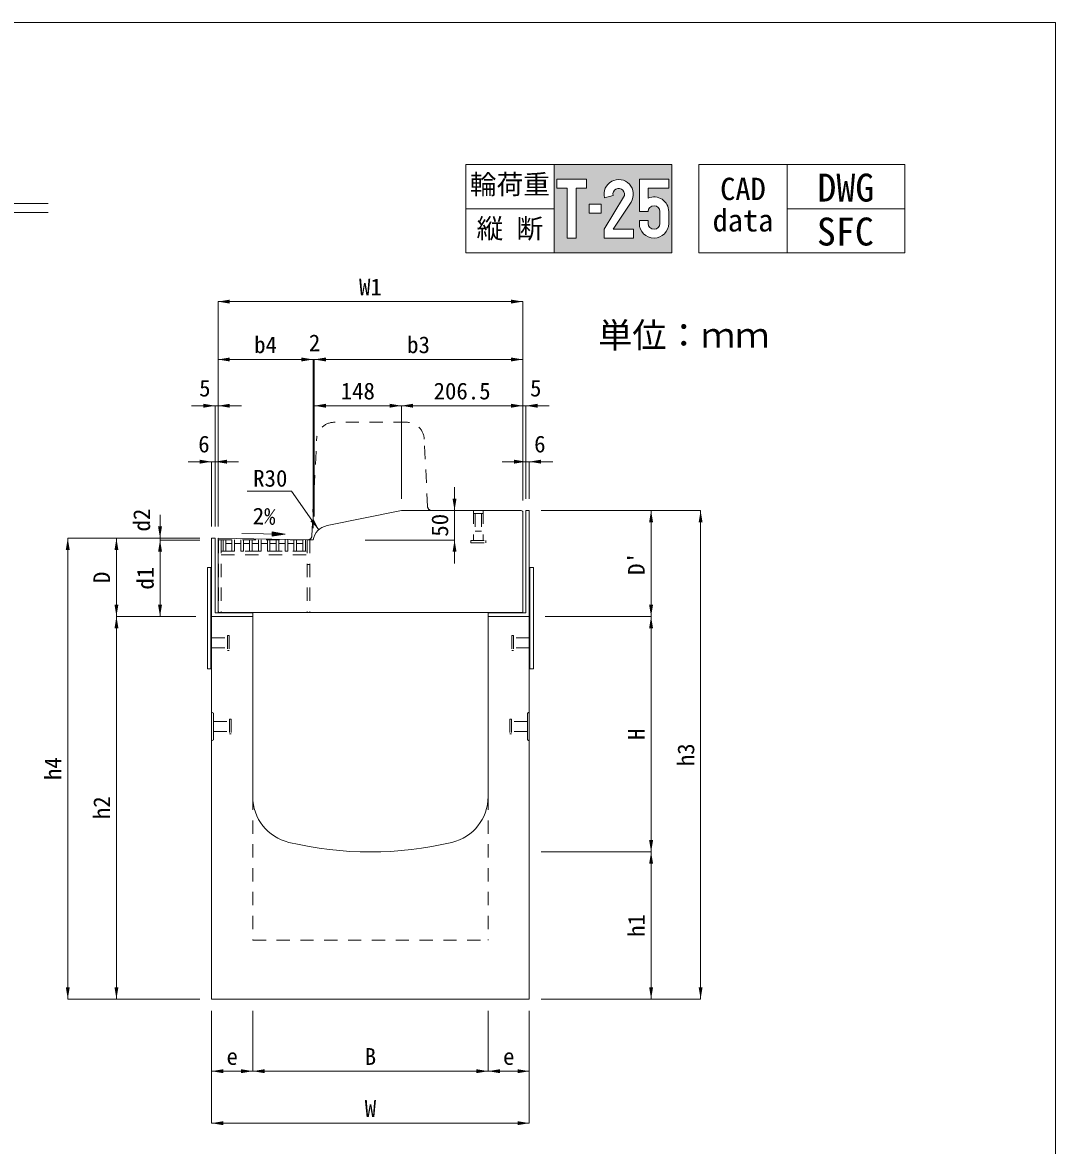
# Model space of a CAD drawing. Units: millimetres at full size. Extents: x 50430 to 75195, y 24892 to 47415.
# Drawn here: x 70048 to 71804, y 42050 to 43958 of the extents above; entities that cross this region are included whole.
import ezdxf
from ezdxf.enums import TextEntityAlignment as Align

# ---------------------------------------------------------------- set-up
doc = ezdxf.new("R2010")
doc.units = ezdxf.units.MM
doc.header["$LTSCALE"] = 30
doc.linetypes.add('USER1', pattern=[1.35, 0.75, -0.6])
doc.layers.add('(0-0)', color=7, linetype='Continuous')
doc.layers.add('集水桝', color=7, linetype='Continuous')
for name, color, linetype, lineweight in [('0_2', 7, 'Continuous', 20), ('受け枠', 3, 'Continuous', 5), ('受枠', 3, 'Continuous', 5), ('寸法引出', 7, 'Continuous', 9), ('寸法線', 7, 'Continuous', 9), ('本体', 2, 'Continuous', 20), ('枠', 5, 'Continuous', 5), ('ｲﾝｻｰﾄ', 3, 'USER1', 5), ('ｸﾞﾚｰﾁﾝｸﾞ', 7, 'Continuous', 5), ('ﾊｯﾁﾝｸﾞ', 7, 'Continuous', 5)]:
    doc.layers.add(name, color=color, linetype=linetype, lineweight=lineweight)
doc.styles.add('ＭＳ ゴシック', font='')
doc.styles.get('ＭＳ ゴシック').set_extended_font_data('MS Gothic')

# ---------------------------------------------------------------- blocks, each defined once
blk = doc.blocks.new('filled_arrow')
at = {"color": 0, "linetype": 'Continuous', "lineweight": -2}
blk.add_solid([(7.5, 1.25), (0, 0), (7.5, -1.25)], dxfattribs=at)

msp = doc.modelspace()

# ---------------------------------------------------------------- hatches: boundary and pattern name
at = {"layer": '寸法引出'}
msp.add_hatch(color=256, dxfattribs=at).paths.add_polyline_path([(70472.32, 43093.19), (70472.19, 43085.69), (70494.76, 43089.05)])
at = {"layer": 'ﾊｯﾁﾝｸﾞ'}
h = msp.add_hatch(color=256, dxfattribs=at)
h.paths.add_polyline_path([(71151.4, 43567), (71151.4, 43717), (70951.4, 43717), (70951.4, 43567)])
h.paths.add_polyline_path([(70988.9, 43592), (70973.9, 43592), (70973.9, 43677), (70956.4, 43677), (70956.4, 43692), (71006.4, 43692), (71006.4, 43677), (70988.9, 43677)], flags=16)
h.paths.add_polyline_path([(71036.4, 43607), (71069.74, 43661.48, 0.53298), (71062.92, 43676.34, 0.53298), (71051.74, 43664.41), (71037.25, 43660.53, -0.5398), (71065.33, 43691.15, -0.5398), (71082.25, 43653.21), (71051.69, 43607), (71086.4, 43607), (71086.4, 43592), (71036.4, 43592)], flags=16)
h.paths.add_polyline_path([(71011.4, 43634.5), (71011.4, 43649.5), (71031.4, 43649.5), (71031.4, 43634.5)], flags=16)
h.paths.add_polyline_path([(71096.4, 43617), (71096.4, 43622), (71111.4, 43622), (71111.4, 43617, 1), (71131.4, 43617), (71131.4, 43637, 0.41421), (71121.4, 43647, 0.41421), (71111.4, 43637), (71096.4, 43637), (71096.4, 43692), (71146.4, 43692), (71146.4, 43677), (71111.4, 43677), (71111.4, 43659.91, -0.54057), (71146.4, 43637), (71146.4, 43617, -0.41421), (71121.4, 43592, -0.41421)], flags=16)

# ---------------------------------------------------------------- linework, layer by layer
at = {"layer": '0_2', "lineweight": 13}
for p, q in [((67975.65, 43650.73), (70092.01, 43650.73)), ((67975.65, 43635.73), (70092.01, 43635.73))]:
    msp.add_line(p, q, dxfattribs=at)
at = {"layer": '受け枠'}
msp.add_line((70375.44, 43082.11), (70369.44, 43082.11), dxfattribs=at)
at = {"layer": '受枠'}
for p, q in [((70903.44, 42955.11), (70903.44, 43129.11)), ((70903.44, 43129.11), (70909.44, 43129.11)), ((70909.44, 42949.11), (70909.44, 43129.11)), ((70369.44, 42949.11), (70369.44, 43082.11)), ((70375.44, 42955.11), (70375.44, 43082.11)), ((70362.44, 43032.11), (70362.44, 42860.11)), ((70368.44, 43032.11), (70362.44, 43032.11)), ((70368.44, 43032.11), (70368.44, 42860.11)), ((70910.44, 43032.11), (70910.44, 42860.11)), ((70910.44, 43032.11), (70916.44, 43032.11)), ((70916.44, 43032.11), (70916.44, 42860.11)), ((70375.44, 42955.11), (70439.44, 42955.11)), ((70439.44, 42949.11), (70439.44, 42955.11)), ((70839.44, 42955.11), (70903.44, 42955.11)), ((70839.44, 42949.11), (70839.44, 42955.11)), ((70362.44, 42860.11), (70368.44, 42860.11)), ((70916.44, 42860.11), (70910.44, 42860.11))]:
    msp.add_line(p, q, dxfattribs=at)
at = {"layer": '寸法引出'}
msp.add_line((70494.76, 43089.05), (70420.74, 43090.33), dxfattribs=at)
at = {"layer": '寸法引出', "lineweight": 13}
msp.add_lwpolyline([(70472.32, 43093.19), (70472.19, 43085.69), (70494.76, 43089.05)], close=True, dxfattribs=at)
at = {"layer": '寸法線'}
for p, q in [((70898.44, 43484.1), (70380.44, 43484.1)), ((70380.44, 43101.92), (70380.44, 43484.1)), ((70898.44, 43146.11), (70898.44, 43484.1)), ((70542.01, 43385.77), (70380.44, 43385.77)), ((70380.44, 43101.92), (70380.44, 43385.77)), ((70583.94, 43385.77), (70502.01, 43385.77)), ((70542.01, 43099.11), (70542.01, 43385.77)), ((70542.01, 43099.11), (70542.01, 43385.77)), ((70543.94, 43119.11), (70543.94, 43385.77)), ((70898.44, 43385.77), (70543.94, 43385.77)), ((70543.94, 43119.11), (70543.94, 43385.77)), ((70898.44, 43146.11), (70898.44, 43385.77)), ((70420.44, 43307.17), (70335.44, 43307.17)), ((70375.44, 43102.11), (70375.44, 43307.17)), ((70380.44, 43101.92), (70380.44, 43307.17)), ((70691.94, 43307.17), (70543.94, 43307.17)), ((70543.94, 43119.11), (70543.94, 43307.17)), ((70898.44, 43307.17), (70691.94, 43307.17)), ((70691.94, 43149.11), (70691.94, 43307.17)), ((70691.94, 43149.11), (70691.94, 43307.17)), ((70943.44, 43307.17), (70858.44, 43307.17)), ((70898.44, 43146.11), (70898.44, 43307.17)), ((70898.44, 43146.11), (70898.44, 43307.17)), ((70903.44, 43149.11), (70903.44, 43307.17)), ((70415.44, 43212.12), (70329.44, 43212.12)), ((70369.44, 43102.11), (70369.44, 43212.12)), ((70375.44, 43102.11), (70375.44, 43212.12)), ((70949.44, 43212.12), (70863.44, 43212.12)), ((70903.44, 43149.11), (70903.44, 43212.12)), ((70909.44, 43149.11), (70909.44, 43212.12)), ((70782.35, 43169.11), (70782.35, 43039.05)), ((70889.44, 43129.11), (70782.35, 43129.11)), ((70929.44, 43129.11), (71116.39, 43129.11)), ((70929.44, 43129.11), (71200.53, 43129.11)), ((71116.39, 43129.11), (71116.39, 42949.11)), ((71200.53, 43129.11), (71200.53, 42299.11)), ((70281.88, 43122.11), (70281.88, 43039.06)), ((70125.05, 43082.11), (70125.05, 42299.11)), ((70349.44, 43082.11), (70125.05, 43082.11)), ((70207.78, 43082.11), (70207.78, 42949.11)), ((70349.44, 43082.11), (70207.78, 43082.11)), ((70349.44, 43082.11), (70281.88, 43082.11)), ((70349.44, 43079.06), (70281.88, 43079.06)), ((70281.88, 43079.06), (70281.88, 42949.11)), ((70349.44, 43079.06), (70281.88, 43079.06)), ((70630.72, 43079.05), (70782.35, 43079.05)), ((70207.78, 42949.11), (70207.78, 42299.11)), ((70342.44, 42949.11), (70207.78, 42949.11)), ((70342.44, 42949.11), (70207.78, 42949.11)), ((70342.44, 42949.11), (70281.88, 42949.11)), ((70936.44, 42949.11), (71116.39, 42949.11)), ((70936.44, 42949.11), (71116.39, 42949.11)), ((71116.39, 42949.11), (71116.39, 42549.11)), ((70929.44, 42549.11), (71116.39, 42549.11)), ((70929.44, 42549.11), (71116.39, 42549.11)), ((71116.39, 42549.11), (71116.39, 42299.11)), ((70349.44, 42299.11), (70125.05, 42299.11)), ((70349.44, 42299.11), (70207.78, 42299.11)), ((70929.44, 42299.11), (71116.39, 42299.11)), ((70929.44, 42299.11), (71200.53, 42299.11)), ((70369.44, 42279.11), (70369.44, 42088.25)), ((70369.44, 42279.11), (70369.44, 42176.57)), ((70439.44, 42279.11), (70439.44, 42176.57)), ((70439.44, 42279.11), (70439.44, 42176.57)), ((70839.44, 42279.11), (70839.44, 42176.57)), ((70839.44, 42279.11), (70839.44, 42176.57)), ((70909.44, 42279.11), (70909.44, 42088.25)), ((70909.44, 42279.11), (70909.44, 42176.57)), ((70439.44, 42176.57), (70369.44, 42176.57)), ((70839.44, 42176.57), (70439.44, 42176.57)), ((70909.44, 42176.57), (70839.44, 42176.57)), ((70909.44, 42088.25), (70369.44, 42088.25))]:
    msp.add_line(p, q, dxfattribs=at)
msp.add_lwpolyline([(70551.66, 43096.53), (70540.08, 43112.84), (70505.19, 43161.99), (70429.67, 43161.99)], dxfattribs=at)
at = {"layer": '本体', "linetype": 'USER1', "lineweight": 9}
for p, q in [((70700.91, 43279.11), (70577.98, 43279.11)), ((70539.78, 43085.92), (70548.02, 43250.75)), ((70736.61, 43135.76), (70730.87, 43250.61)), ((70439.44, 42643.14), (70439.44, 42399.11)), ((70839.44, 42643.14), (70839.44, 42399.11)), ((70439.44, 42399.11), (70839.44, 42399.11))]:
    msp.add_line(p, q, dxfattribs=at)
at = {"layer": '本体'}
for p, q in [((70565.63, 43103.51), (70691.94, 43129.11)), ((70691.94, 43129.11), (70895.44, 43129.11)), ((70898.44, 43126.06), (70898.44, 42956.11)), ((70380.44, 42956.11), (70380.44, 43081.92)), ((70532.67, 43079.27), (70380.44, 43081.92)), ((70542.01, 43079.11), (70532.67, 43079.27)), ((70380.44, 42956.11), (70898.44, 42956.11)), ((70369.44, 42299.11), (70369.44, 42949.11)), ((70369.44, 42949.11), (70439.44, 42949.11)), ((70439.44, 42643.14), (70439.44, 42949.11)), ((70839.44, 42643.14), (70839.44, 42949.11)), ((70839.44, 42949.11), (70909.44, 42949.11)), ((70909.44, 42299.11), (70909.44, 42949.11)), ((70909.44, 42299.11), (70369.44, 42299.11))]:
    msp.add_line(p, q, dxfattribs=at)
at = {"layer": '本体', "color": 4, "lineweight": 5}
for p, q in [((70369.44, 42786.61), (70372.64, 42784.61)), ((70372.64, 42784.61), (70372.64, 42739.61)), ((70909.44, 42786.61), (70906.24, 42784.61)), ((70906.24, 42784.61), (70906.24, 42739.61)), ((70372.64, 42770.61), (70372.64, 42753.61)), ((70906.24, 42770.61), (70906.24, 42753.61)), ((70369.44, 42737.61), (70372.64, 42739.61)), ((70909.44, 42737.61), (70906.24, 42739.61))]:
    msp.add_line(p, q, dxfattribs=at)
at = {"layer": '本体', "linetype": 'USER1', "lineweight": 9}
for centre, start, end in [((70577.98, 43249.11), 90, 177.1376), ((70700.91, 43249.11), 2.86242, 90)]:
    msp.add_arc(centre, 30, start, end, dxfattribs=at)
at = {"layer": '本体', "linetype": 'USER1'}
for centre, start, end in [((70743.6, 43136.11), 182.86194, 270), ((70532.79, 43086.27), 269.00482, 357.1373)]:
    msp.add_arc(centre, 7, start, end, dxfattribs=at)
at = {"layer": '本体'}
for centre, radius, start, end in [((70895.44, 43126.11), 3, 359.06435, 90), ((70571.59, 43074.1), 30, 101.45869, 170.39612), ((70519.44, 42643.14), 80, 180, 256.65767), ((70759.44, 42643.14), 80, 283.34234, 0), ((70639.44, 43149.11), 600, 256.65763, 283.34238)]:
    msp.add_arc(centre, radius, start, end, dxfattribs=at)
at = {"layer": '枠', "lineweight": 20}
for p in [(66203.72, 43958.36), (71803.72, 40098.36)]:
    msp.add_line(p, (71803.72, 43958.36), dxfattribs=at)
at = {"layer": 'ｲﾝｻｰﾄ'}
for p, q in [((70814.67, 43129.11), (70814.67, 43078.11)), ((70814.67, 43124.11), (70831.17, 43124.11)), ((70817.67, 43124.11), (70817.67, 43094.11)), ((70828.17, 43124.11), (70828.17, 43094.11)), ((70831.17, 43129.11), (70831.17, 43078.11)), ((70817.67, 43094.11), (70828.17, 43094.11)), ((70810.17, 43078.11), (70835.67, 43078.11)), ((70810.17, 43078.11), (70810.17, 43074.11)), ((70810.17, 43074.11), (70835.67, 43074.11)), ((70835.67, 43078.11), (70835.67, 43074.11)), ((70396.44, 42916.61), (70396.44, 42891.61)), ((70396.44, 42916.61), (70399.44, 42916.61)), ((70399.44, 42916.61), (70399.44, 42891.61)), ((70879.44, 42916.61), (70879.44, 42891.61)), ((70882.44, 42916.61), (70879.44, 42916.61)), ((70882.44, 42916.61), (70882.44, 42891.61)), ((70369.44, 42912.61), (70396.44, 42912.61)), ((70369.44, 42895.61), (70396.44, 42895.61)), ((70909.44, 42912.61), (70882.44, 42912.61)), ((70909.44, 42895.61), (70882.44, 42895.61)), ((70909.44, 42912.61), (70909.44, 42895.61)), ((70396.44, 42891.61), (70399.44, 42891.61)), ((70882.44, 42891.61), (70879.44, 42891.61)), ((70372.64, 42770.61), (70399.64, 42770.61)), ((70399.64, 42774.61), (70402.64, 42774.61)), ((70399.64, 42774.61), (70399.64, 42749.61)), ((70402.64, 42774.61), (70402.64, 42749.61)), ((70879.24, 42774.61), (70876.24, 42774.61)), ((70876.24, 42774.61), (70876.24, 42749.61)), ((70879.24, 42774.61), (70879.24, 42749.61)), ((70906.24, 42770.61), (70879.24, 42770.61)), ((70372.64, 42753.61), (70399.64, 42753.61)), ((70399.64, 42749.61), (70402.64, 42749.61)), ((70879.24, 42749.61), (70876.24, 42749.61)), ((70906.24, 42753.61), (70879.24, 42753.61))]:
    msp.add_line(p, q, dxfattribs=at)
at = {"layer": 'ｸﾞﾚｰﾁﾝｸﾞ', "linetype": 'USER1', "lineweight": 9}
for p, q in [((70381.44, 43079.11), (70536.44, 43079.11)), ((70381.44, 43079.11), (70381.44, 42956.11)), ((70385.94, 43079.11), (70385.94, 42956.11)), ((70388.94, 43060.11), (70388.94, 43079.11)), ((70393.44, 43060.11), (70393.44, 43079.11)), ((70404, 43073.11), (70393.44, 43073.11)), ((70404, 43060.11), (70404, 43079.11)), ((70408.5, 43060.11), (70408.5, 43079.11)), ((70419.1, 43073.11), (70408.5, 43073.11)), ((70419.05, 43060.11), (70419.05, 43079.11)), ((70423.55, 43060.11), (70423.55, 43079.11)), ((70434.15, 43073.11), (70423.55, 43073.11)), ((70434.11, 43060.11), (70434.11, 43079.11)), ((70438.61, 43060.11), (70438.61, 43079.11)), ((70449.21, 43073.11), (70438.61, 43073.11)), ((70449.16, 43060.11), (70449.16, 43079.11)), ((70453.66, 43060.11), (70453.66, 43079.11)), ((70464.27, 43073.11), (70453.66, 43073.11)), ((70464.22, 43060.11), (70464.22, 43079.11)), ((70468.72, 43060.11), (70468.72, 43079.11)), ((70479.32, 43073.11), (70468.72, 43073.11)), ((70479.28, 43060.11), (70479.28, 43079.11)), ((70483.78, 43060.11), (70483.78, 43079.11)), ((70494.38, 43073.11), (70483.78, 43073.11)), ((70494.33, 43060.11), (70494.33, 43079.11)), ((70498.83, 43060.11), (70498.83, 43079.11)), ((70509.43, 43073.11), (70498.83, 43073.11)), ((70509.39, 43060.11), (70509.39, 43079.11)), ((70513.89, 43060.11), (70513.89, 43079.11)), ((70524.49, 43073.11), (70513.89, 43073.11)), ((70524.44, 43060.11), (70524.44, 43079.11)), ((70528.94, 43060.11), (70528.94, 43079.11)), ((70531.94, 43079.11), (70531.94, 42956.11)), ((70536.44, 43079.11), (70536.44, 42956.11)), ((70385.94, 43060.11), (70531.94, 43060.11)), ((70385.94, 43054.11), (70531.94, 43054.11)), ((70393.44, 43060.11), (70388.94, 43060.11)), ((70408.5, 43060.11), (70404, 43060.11)), ((70423.55, 43060.11), (70419.05, 43060.11)), ((70438.61, 43060.11), (70434.11, 43060.11)), ((70453.66, 43060.11), (70449.16, 43060.11)), ((70468.72, 43060.11), (70464.22, 43060.11)), ((70483.78, 43060.11), (70479.28, 43060.11)), ((70498.83, 43060.11), (70494.33, 43060.11)), ((70513.89, 43060.11), (70509.39, 43060.11)), ((70528.94, 43060.11), (70524.44, 43060.11)), ((70531.94, 43037.61), (70536.44, 43037.61))]:
    msp.add_line(p, q, dxfattribs=at)
at = {"layer": 'ﾊｯﾁﾝｸﾞ', "lineweight": 13}
for p, q in [((70801.4, 43717), (70801.4, 43567)), ((70801.4, 43717), (71151.4, 43717)), ((70951.4, 43717), (70951.4, 43567)), ((71151.4, 43717), (71151.4, 43567)), ((71197.62, 43717), (71197.62, 43567)), ((71197.62, 43717), (71547.62, 43717)), ((71347.62, 43717), (71347.62, 43567)), ((71547.62, 43717), (71547.62, 43567)), ((70801.4, 43642), (70951.4, 43642)), ((71347.62, 43642), (71547.62, 43642)), ((70801.4, 43567), (71151.4, 43567)), ((71197.62, 43567), (71547.62, 43567))]:
    msp.add_line(p, q, dxfattribs=at)
at = {"layer": 'ﾊｯﾁﾝｸﾞ'}
for p, q in [((71037.25, 43660.53), (71051.74, 43664.41)), ((71111.4, 43622), (71111.4, 43617)), ((71131.4, 43617), (71131.4, 43637)), ((71146.4, 43637), (71146.4, 43617))]:
    msp.add_line(p, q, dxfattribs=at)
for points in [[(70973.9, 43592), (70973.9, 43677), (70956.4, 43677), (70956.4, 43692), (71006.4, 43692), (71006.4, 43677), (70988.9, 43677), (70988.9, 43592)], [(71011.4, 43649.5), (71031.4, 43649.5), (71031.4, 43634.5), (71011.4, 43634.5)]]:
    msp.add_lwpolyline(points, close=True, dxfattribs=at)
for points in [[(71111.4, 43637), (71096.4, 43637), (71096.4, 43692), (71146.4, 43692), (71146.4, 43677), (71111.4, 43677), (71111.4, 43659.91)], [(71069.74, 43661.48), (71036.4, 43607), (71036.4, 43592), (71086.4, 43592), (71086.4, 43607), (71051.69, 43607), (71082.25, 43653.21)], [(71096.4, 43617), (71096.4, 43622), (71111.4, 43622)]]:
    msp.add_lwpolyline(points, dxfattribs=at)
for centre, radius, start, end in [((71061.34, 43666.62), 24.85, 327.32155, 194.20268), ((71061.34, 43666.62), 9.85, 328.53575, 192.98848), ((71121.4, 43637), 25, 0, 113.57818), ((71121.4, 43637), 10, 0, 180), ((71121.4, 43617), 25, 180, 0), ((71121.4, 43617), 10, 180, 0)]:
    msp.add_arc(centre, radius, start, end, dxfattribs=at)

# ---------------------------------------------------------------- block references
at = {"layer": '寸法線', "xscale": 2.67, "yscale": 2.67}
for p in [(70380.44, 43484.1), (70380.44, 43385.77), (70543.94, 43385.77), (70543.94, 43385.77), (70380.44, 43307.17), (70543.94, 43307.17), (70691.94, 43307.17), (70903.44, 43307.17), (70375.44, 43212.12), (70909.44, 43212.12), (70369.44, 42176.57), (70439.44, 42176.57), (70839.44, 42176.57), (70369.44, 42088.25)]:
    msp.add_blockref('filled_arrow', p, dxfattribs=at)
for p, rotation in [((70898.44, 43484.1), 180), ((70542.01, 43385.77), 180), ((70542.01, 43385.77), 180), ((70898.44, 43385.77), 180), ((70375.44, 43307.17), 180), ((70691.94, 43307.17), 180), ((70898.44, 43307.17), 180), ((70898.44, 43307.17), 180), ((70369.44, 43212.12), 180), ((70903.44, 43212.12), 180), ((70782.35, 43129.11), 90), ((71116.39, 43129.11), 270), ((71200.53, 43129.11), 270), ((70551.66, 43096.53), 125.4), ((70281.88, 43082.11), 90), ((70125.05, 43082.11), 270), ((70207.78, 43082.11), 270), ((70281.88, 43079.06), 270), ((70281.88, 43079.06), 270), ((70782.35, 43079.05), 270), ((70207.78, 42949.11), 90), ((70281.88, 42949.11), 90), ((71116.39, 42949.11), 90), ((70207.78, 42949.11), 270), ((71116.39, 42949.11), 270), ((71116.39, 42549.11), 90), ((71116.39, 42549.11), 270), ((70125.05, 42299.11), 90), ((70207.78, 42299.11), 90), ((71116.39, 42299.11), 90), ((71200.53, 42299.11), 90), ((70439.44, 42176.57), 180), ((70839.44, 42176.57), 180), ((70909.44, 42176.57), 180), ((70909.44, 42088.25), 180)]:
    msp.add_blockref('filled_arrow', p, dxfattribs=dict(at, rotation=rotation))

# ---------------------------------------------------------------- texts
at = {"layer": '(0-0)', "style": 'ＭＳ ゴシック'}
msp.add_text('単位：ｍｍ', height=42.72, dxfattribs=at).set_placement((71026.18, 43392.87), align=Align.BOTTOM_LEFT)
at = {"layer": '0_2', "style": 'ＭＳ ゴシック'}
msp.add_text('R30', height=28.48, dxfattribs=at).set_placement((70469.23, 43183.92), align=Align.MIDDLE_CENTER)
msp.add_text('2%', height=28.48, rotation=359, dxfattribs=at).set_placement((70458.76, 43119.54), align=Align.MIDDLE_CENTER)
at = {"layer": '寸法線', "style": 'ＭＳ ゴシック'}
for s, p in [('W1', (70639.44, 43509.1)), ('b4', (70461.23, 43410.77)), ('2', (70544.48, 43414.01)), ('b3', (70721.19, 43410.77)), ('5', (70358.01, 43337.17)), ('148', (70617.94, 43332.17)), ('206.5', (70795.19, 43332.17)), ('5', (70920.33, 43337.17)), ('6', (70356.46, 43242.12)), ('6', (70927.32, 43242.12)), ('e', (70404.44, 42201.57)), ('B', (70639.44, 42201.57)), ('e', (70874.44, 42201.57)), ('W', (70639.44, 42113.25))]:
    msp.add_text(s, height=28.48, dxfattribs=at).set_placement(p, align=Align.MIDDLE_CENTER)
for s, p in [('d2', (70250.63, 43112.87)), ('50', (70757.35, 43104.08)), ("D'", (71091.39, 43039.11)), ('d1', (70256.88, 43014.09)), ('D', (70182.78, 43015.61)), ('H', (71091.39, 42749.11)), ('h3', (71175.53, 42714.11)), ('h4', (70100.05, 42690.61)), ('h2', (70182.78, 42624.11)), ('h1', (71091.39, 42424.11))]:
    msp.add_text(s, height=28.48, rotation=90, dxfattribs=at).set_placement(p, align=Align.MIDDLE_CENTER)
at = {"layer": '集水桝', "style": 'ＭＳ ゴシック'}
for s, p in [('DWG', (71398.9, 43639.85)), ('SFC', (71398.04, 43565.14))]:
    msp.add_text(s, height=47.47, dxfattribs=at).set_placement(p, align=Align.BOTTOM_LEFT)
at = {"layer": 'ﾊｯﾁﾝｸﾞ', "style": 'ＭＳ ゴシック'}
for s, p in [('輪荷重', (70876.4, 43683.2)), ('縦 断', (70876.4, 43608.2))]:
    msp.add_text(s, height=33.23, dxfattribs=at).set_placement(p, align=Align.MIDDLE_CENTER)
for s, p in [('CAD', (71233.77, 43694.56)), ('data', (71220.82, 43641.23))]:
    msp.add_text(s, height=37.98, dxfattribs=at).set_placement(p, align=Align.TOP_LEFT)

doc.saveas('drawing.dxf')
